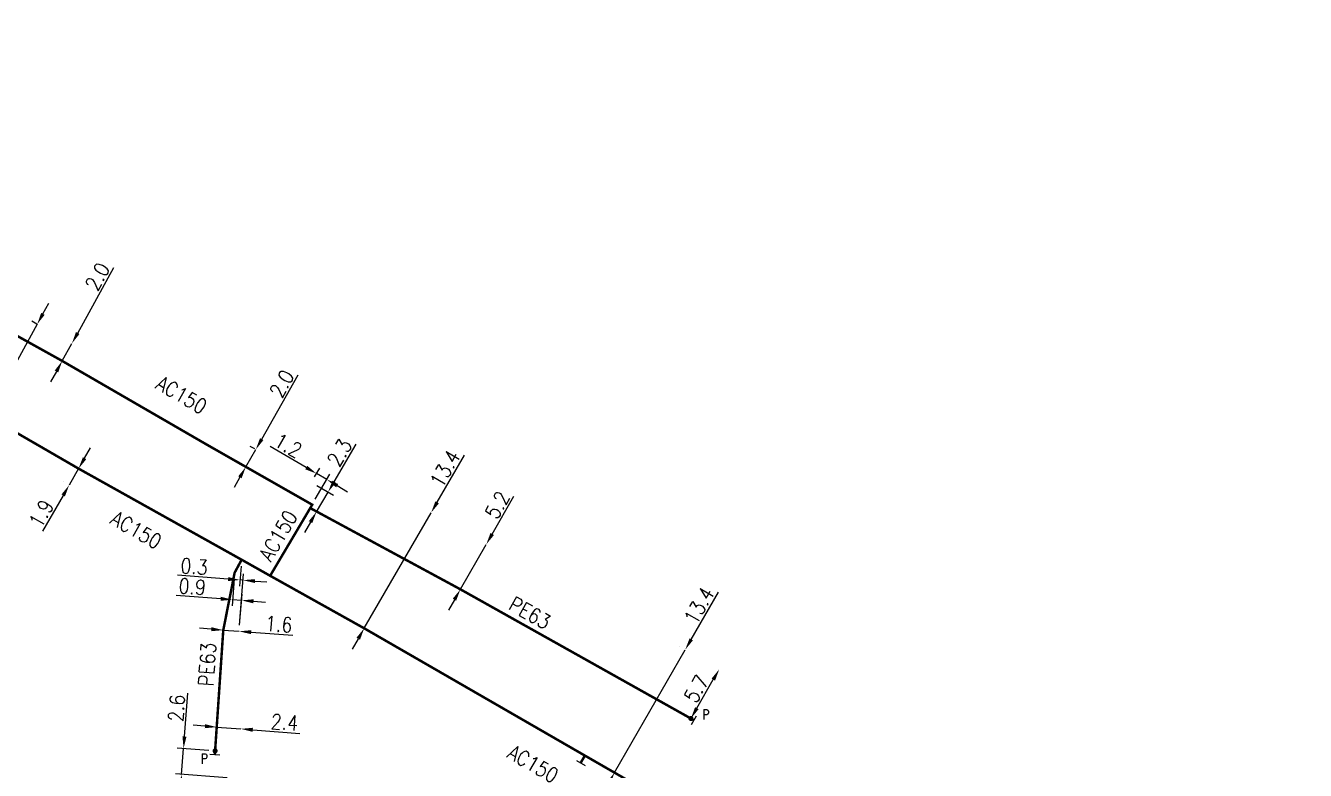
# Model space of a CAD drawing. Header units: millimetres. Extents: x 155997 to 157006, y 121209 to 122008.
# Drawn here: x 156542.3 to 156670.6, y 121662.3 to 121737 of the extents above; entities that cross this region are included whole.
import ezdxf
from ezdxf.enums import TextEntityAlignment as Align

# ---------------------------------------------------------------- set-up
doc = ezdxf.new("R2010")
doc.units = ezdxf.units.MM
doc.linetypes.add('L_25_AP', pattern=[2000, 1000, 1000])
doc.linetypes.add('L_25_PE', pattern=[2000, 1000, 1000])
doc.layers.get('0').update_dxf_attribs({"linetype": 'CONTINUOUS'})
for name, color, linetype in [('L_150', 1, 'CONTINUOUS'), ('L_300', 7, 'CONTINUOUS'), ('L_340', 7, 'CONTINUOUS')]:
    doc.layers.add(name, color=color, linetype=linetype)
doc.styles.add('G_ROMANS', font='ROMANS.SHX', dxfattribs={"width": 0.75})
doc.styles.get("Standard").update_dxf_attribs({"font": 'romans.shx', "width": 0.85})
doc.dimstyles.get("Standard").update_dxf_attribs({"dimtxt": 1.5, "dimasz": 1.2, "dimexe": 0.625, "dimexo": 0.625, "dimgap": 0.25, "dimtad": 1, "dimdec": 1, "dimzin": 0, "dimdsep": 46, "dimtxsty": 'Standard', "dimcen": -0.5, "dimadec": 0, "dimazin": 0, "dimtfac": 1, "dimtdec": 1, "dimtmove": 0, "dimatfit": 3, "dimfxl": 0, "dimtolj": 1, "dimtzin": 0, "dimarcsym": 0})

# ---------------------------------------------------------------- blocks, each defined once
blk = doc.blocks.new('L_340_07')
at = {"color": 0, "linetype": 'Continuous', "const_width": 0.25, "flags": 128}
blk.add_lwpolyline([(0, 0), (0.35, 0)], dxfattribs=at)
at = {"color": 0, "linetype": 'Continuous', "flags": 128}
blk.add_lwpolyline([(0.35, -0.5), (0.35, 0.5)], dxfattribs=at)
at = {"color": 0, "linetype": 'Continuous', "width": 0.75, "flags": 3}
for tag, p in [('DEF_LEG', (0.72, -3.47)), ('DEF_COUP', (0.72, -5.97)), ('DEF_TYPE', (0.72, -8.47))]:
    blk.add_attdef(tag, text='', height=1.2, dxfattribs=at).set_placement(p, align=Align.MIDDLE)
blk = doc.blocks.new('L_300_12')
at = {"color": 0, "linetype": 'Continuous', "const_width": 0.248, "flags": 128}
blk.add_lwpolyline([(-0.13, 0, 1), (0.13, 0, 1)], format="xyb", close=True, dxfattribs=at)
at = {"linetype": 'Continuous', "style": 'G_ROMANS', "width": 0.75}
blk.add_attdef('P', text='', height=1, dxfattribs=at).set_placement((0, 1.33), align=Align.MIDDLE_CENTER)
at = {"color": 0, "linetype": 'Continuous', "width": 0.75, "flags": 3}
for tag, p in [('DEF_LEG', (0, -5)), ('DEF_COUP', (0, -7.5)), ('DEF_TYPE', (0, -10))]:
    blk.add_attdef(tag, text='', height=1.2, dxfattribs=at).set_placement(p, align=Align.MIDDLE)
blk = doc.blocks.new('*D459')
at = {"layer": 'L_150', "color": 0, "linetype": 'Continuous', "lineweight": -2, "ltscale": 0.5, "transparency": 16777216}
for p, q in [((156547.54, 121706.15), (156551.17, 121712.72)), ((156545.99, 121703.35), (156546.96, 121705.1)), ((156545.41, 121702.3), (156544.83, 121701.25))]:
    blk.add_line(p, q, dxfattribs=at)
at = {"layer": 'L_150', "color": 0, "linetype": 'Continuous', "ltscale": 0.5, "transparency": 16777216}
for points in [[(156547.37, 121706.25), (156547.72, 121706.05), (156546.96, 121705.1)], [(156545.24, 121702.39), (156545.59, 121702.2), (156545.99, 121703.35)]]:
    blk.add_solid(points, dxfattribs=at)
at = {"layer": 'L_150', "color": 0, "linetype": 'Continuous', "ltscale": 0.5, "transparency": 16777216, "insert": (156549.53, 121711.81), "char_height": 1.5, "attachment_point": 5, "rotation": 61.0624}
blk.add_mtext('\\A1;2.0', dxfattribs=at)
blk = doc.blocks.new('*D460')
at = {"layer": 'L_150', "color": 0, "linetype": 'Continuous', "lineweight": -2, "ltscale": 0.5, "transparency": 16777216}
for p, q in [((156573.26, 121691.24), (156575.47, 121695.01)), ((156571.52, 121690.86), (156573.19, 121689.89)), ((156571.49, 121688.22), (156572.65, 121690.2)), ((156571.4, 121688.27), (156572.03, 121687.9)), ((156570.88, 121687.18), (156570.28, 121686.14))]:
    blk.add_line(p, q, dxfattribs=at)
at = {"layer": 'L_150', "color": 0, "linetype": 'Continuous', "ltscale": 0.5, "transparency": 16777216}
for points in [[(156573.09, 121691.34), (156573.43, 121691.14), (156572.65, 121690.2)], [(156570.71, 121687.28), (156571.06, 121687.08), (156571.49, 121688.22)]]:
    blk.add_solid(points, dxfattribs=at)
at = {"layer": 'L_150', "color": 0, "linetype": 'Continuous', "ltscale": 0.5, "transparency": 16777216, "insert": (156573.8, 121694.15), "char_height": 1.5, "attachment_point": 5, "rotation": 59.6606}
blk.add_mtext('\\A1;2.3', dxfattribs=at)
blk = doc.blocks.new('*D467')
at = {"layer": 'L_150', "color": 0, "linetype": 'Continuous', "lineweight": -2, "ltscale": 0.5, "transparency": 16777216}
for p, q in [((156548.23, 121693.59), (156548.83, 121694.63)), ((156547.63, 121692.55), (156546.69, 121690.9)), ((156547.09, 121692.86), (156547.09, 121692.86)), ((156546.14, 121691.21), (156546.14, 121691.21)), ((156546.09, 121689.86), (156544.03, 121686.28))]:
    blk.add_line(p, q, dxfattribs=at)
at = {"layer": 'L_150', "color": 0, "linetype": 'Continuous', "ltscale": 0.5, "transparency": 16777216}
for points in [[(156548.06, 121693.69), (156548.4, 121693.49), (156547.63, 121692.55)], [(156545.92, 121689.96), (156546.26, 121689.76), (156546.69, 121690.9)]]:
    blk.add_solid(points, dxfattribs=at)
at = {"layer": 'L_150', "color": 0, "linetype": 'Continuous', "ltscale": 0.5, "transparency": 16777216, "insert": (156543.89, 121688.05), "char_height": 1.5, "attachment_point": 5, "rotation": 60.1212}
blk.add_mtext('\\A1;1.9', dxfattribs=at)
blk = doc.blocks.new('*D468')
at = {"layer": 'L_150', "color": 0, "linetype": 'Continuous', "lineweight": -2, "ltscale": 0.5, "transparency": 16777216}
for p, q in [((156570.46, 121692.66), (156566.84, 121694.77)), ((156571.3, 121691.72), (156571.81, 121692.59)), ((156571.37, 121689.47), (156572.84, 121691.99)), ((156572.53, 121691.45), (156571.49, 121692.05)), ((156573.56, 121690.84), (156574.6, 121690.23))]:
    blk.add_line(p, q, dxfattribs=at)
at = {"layer": 'L_150', "color": 0, "linetype": 'Continuous', "ltscale": 0.5, "transparency": 16777216}
for points in [[(156570.56, 121692.83), (156570.36, 121692.48), (156571.49, 121692.05)], [(156573.66, 121691.01), (156573.46, 121690.67), (156572.53, 121691.45)]]:
    blk.add_solid(points, dxfattribs=at)
at = {"layer": 'L_150', "color": 0, "linetype": 'Continuous', "ltscale": 0.5, "transparency": 16777216, "insert": (156568.64, 121694.88), "char_height": 1.5, "attachment_point": 5, "rotation": 329.6606}
blk.add_mtext('\\A1;1.2', dxfattribs=at)
blk = doc.blocks.new('*D469')
at = {"layer": 'L_150', "color": 0, "linetype": 'Continuous', "lineweight": -2, "ltscale": 0.5, "transparency": 16777216}
for p, q in [((156589.11, 121685.99), (156591.29, 121689.78)), ((156585.92, 121680.44), (156588.51, 121684.95)), ((156585.32, 121679.4), (156584.72, 121678.36))]:
    blk.add_line(p, q, dxfattribs=at)
at = {"layer": 'L_150', "color": 0, "linetype": 'Continuous', "ltscale": 0.5, "transparency": 16777216}
for points in [[(156588.93, 121686.09), (156589.28, 121685.89), (156588.51, 121684.95)], [(156585.15, 121679.5), (156585.49, 121679.3), (156585.92, 121680.44)]]:
    blk.add_solid(points, dxfattribs=at)
at = {"layer": 'L_150', "color": 0, "linetype": 'Continuous', "ltscale": 0.5, "transparency": 16777216, "insert": (156589.63, 121688.9), "char_height": 1.5, "attachment_point": 5, "rotation": 60.1098}
blk.add_mtext('\\A1;5.2', dxfattribs=at)
blk = doc.blocks.new('*D470')
at = {"layer": 'L_340', "color": 0, "linetype": 'Continuous', "lineweight": -2, "transparency": 16777216}
blk.add_line((156609.63, 121668.52), (156611.27, 121671.38), dxfattribs=at)
at = {"layer": 'L_340', "color": 0, "linetype": 'Continuous', "transparency": 16777216}
for points in [[(156611.1, 121671.48), (156611.45, 121671.28), (156611.87, 121672.42)], [(156609.45, 121668.62), (156609.8, 121668.42), (156609.03, 121667.48)]]:
    blk.add_solid(points, dxfattribs=at)
at = {"layer": 'L_340', "color": 0, "linetype": 'Continuous', "transparency": 16777216, "insert": (156609.58, 121670.45), "char_height": 1.5, "attachment_point": 5, "rotation": 60.1098}
blk.add_mtext('\\A1;5.7', dxfattribs=at)
blk = doc.blocks.new('*D473')
at = {"layer": 'L_150', "color": 0, "linetype": 'Continuous', "lineweight": -2, "ltscale": 0.5, "transparency": 16777216}
for p, q in [((156609.06, 121675.42), (156611.78, 121680.16)), ((156601.37, 121662.05), (156608.46, 121674.38)), ((156607.92, 121674.69), (156607.92, 121674.69)), ((156600.78, 121661.01), (156600.18, 121659.97))]:
    blk.add_line(p, q, dxfattribs=at)
at = {"layer": 'L_150', "color": 0, "linetype": 'Continuous', "ltscale": 0.5, "transparency": 16777216}
for points in [[(156608.89, 121675.52), (156609.23, 121675.32), (156608.46, 121674.38)], [(156600.6, 121661.11), (156600.95, 121660.91), (156601.37, 121662.05)]]:
    blk.add_solid(points, dxfattribs=at)
at = {"layer": 'L_150', "color": 0, "linetype": 'Continuous', "ltscale": 0.5, "transparency": 16777216, "insert": (156609.85, 121678.81), "char_height": 1.5, "attachment_point": 5, "rotation": 60.1098}
blk.add_mtext('\\A1;13.4', dxfattribs=at)
blk = doc.blocks.new('*D474')
at = {"layer": 'L_150', "color": 0, "linetype": 'Continuous', "lineweight": -2, "ltscale": 0.5, "transparency": 16777216}
for p, q in [((156583.58, 121689.17), (156586.32, 121693.9)), ((156576.27, 121676.53), (156582.98, 121688.13)), ((156575.67, 121675.49), (156575.07, 121674.45))]:
    blk.add_line(p, q, dxfattribs=at)
at = {"layer": 'L_150', "color": 0, "linetype": 'Continuous', "ltscale": 0.5, "transparency": 16777216}
for points in [[(156583.41, 121689.27), (156583.76, 121689.07), (156582.98, 121688.13)], [(156575.5, 121675.59), (156575.85, 121675.39), (156576.27, 121676.53)]]:
    blk.add_solid(points, dxfattribs=at)
at = {"layer": 'L_150', "color": 0, "linetype": 'Continuous', "ltscale": 0.5, "transparency": 16777216, "insert": (156584.38, 121692.55), "char_height": 1.5, "attachment_point": 5, "rotation": 59.962}
blk.add_mtext('\\A1;13.4', dxfattribs=at)
blk = doc.blocks.new('*D480')
at = {"layer": 'L_150', "color": 0, "linetype": 'Continuous', "lineweight": -2, "ltscale": 0.5, "transparency": 16777216}
for p, q in [((156544.06, 121708.08), (156544.64, 121709.13)), ((156543.45, 121707.04), (156542.93, 121707.33)), ((156543.48, 121707.03), (156538.41, 121697.87)), ((156538.39, 121697.88), (156537.87, 121698.17)), ((156537.83, 121696.82), (156535.72, 121692.99))]:
    blk.add_line(p, q, dxfattribs=at)
at = {"layer": 'L_150', "color": 0, "linetype": 'Continuous', "ltscale": 0.5, "transparency": 16777216}
for points in [[(156543.88, 121708.17), (156544.23, 121707.98), (156543.48, 121707.03)], [(156537.66, 121696.91), (156538.01, 121696.72), (156538.41, 121697.87)]]:
    blk.add_solid(points, dxfattribs=at)
at = {"layer": 'L_150', "color": 0, "linetype": 'Continuous', "ltscale": 0.5, "transparency": 16777216, "insert": (156535.61, 121694.86), "char_height": 1.5, "attachment_point": 5, "rotation": 61.0624}
blk.add_mtext('\\A1;9.7', dxfattribs=at)
blk = doc.blocks.new('*D439')
at = {"layer": 'L_340', "color": 0, "linetype": 'Continuous', "lineweight": -2, "transparency": 16777216}
for p, q in [((156558.25, 121665.67), (156558.58, 121670.03)), ((156560.7, 121664.28), (156557.53, 121664.52)), ((156557.96, 121661.88), (156558.16, 121664.47)), ((156562.53, 121661.54), (156557.34, 121661.93)), ((156557.87, 121660.68), (156557.78, 121659.49))]:
    blk.add_line(p, q, dxfattribs=at)
at = {"layer": 'L_340', "color": 0, "linetype": 'Continuous', "transparency": 16777216}
for points in [[(156558.05, 121665.69), (156558.45, 121665.65), (156558.16, 121664.47)], [(156557.67, 121660.7), (156558.07, 121660.67), (156557.96, 121661.88)]]:
    blk.add_solid(points, dxfattribs=at)
at = {"layer": 'L_340', "color": 0, "linetype": 'Continuous', "transparency": 16777216, "insert": (156557.46, 121668.52), "char_height": 1.5, "attachment_point": 5, "rotation": 85.6838}
blk.add_mtext('\\A1;2.6', dxfattribs=at)
blk = doc.blocks.new('*D440')
at = {"layer": 'L_340', "color": 0, "linetype": 'Continuous', "lineweight": -2, "transparency": 16777216}
for p, q in [((156560.3, 121666.71), (156559.11, 121666.8)), ((156561.37, 121664.86), (156561.55, 121667.25)), ((156561.5, 121666.62), (156563.89, 121666.44)), ((156565.09, 121666.35), (156569.82, 121665.99))]:
    blk.add_line(p, q, dxfattribs=at)
at = {"layer": 'L_340', "color": 0, "linetype": 'Continuous', "transparency": 16777216}
for points in [[(156560.32, 121666.91), (156560.29, 121666.51), (156561.5, 121666.62)], [(156565.11, 121666.55), (156565.08, 121666.15), (156563.89, 121666.44)]]:
    blk.add_solid(points, dxfattribs=at)
at = {"layer": 'L_340', "color": 0, "linetype": 'Continuous', "transparency": 16777216, "insert": (156568.28, 121667.11), "char_height": 1.5, "attachment_point": 5, "rotation": 355.6838}
blk.add_mtext('\\A1;2.4', dxfattribs=at)
blk = doc.blocks.new('*D441')
at = {"layer": 'L_150', "color": 0, "linetype": 'Continuous', "lineweight": -2, "ltscale": 0.5, "transparency": 16777216}
for p, q in [((156560.94, 121676.44), (156559.75, 121676.53)), ((156562.14, 121676.35), (156563.74, 121676.23)), ((156562.19, 121676.98), (156562.19, 121676.98)), ((156563.78, 121676.86), (156563.78, 121676.86)), ((156564.93, 121676.14), (156569.11, 121675.83))]:
    blk.add_line(p, q, dxfattribs=at)
at = {"layer": 'L_150', "color": 0, "linetype": 'Continuous', "ltscale": 0.5, "transparency": 16777216}
for points in [[(156560.96, 121676.64), (156560.93, 121676.24), (156562.14, 121676.35)], [(156564.95, 121676.34), (156564.92, 121675.94), (156563.74, 121676.23)]]:
    blk.add_solid(points, dxfattribs=at)
at = {"layer": 'L_150', "color": 0, "linetype": 'Continuous', "ltscale": 0.5, "transparency": 16777216, "insert": (156567.7, 121676.94), "char_height": 1.5, "attachment_point": 5, "rotation": 355.6838}
blk.add_mtext('\\A1;1.6', dxfattribs=at)
blk = doc.blocks.new('*D442')
at = {"layer": 'L_150', "color": 0, "linetype": 'Continuous', "lineweight": -2, "ltscale": 0.5, "transparency": 16777216}
for p, q in [((156563.23, 121681.48), (156563.03, 121678.78)), ((156561.88, 121679.49), (156557.41, 121679.83)), ((156563.97, 121679.33), (156563.07, 121679.4)), ((156563.78, 121676.86), (156564.02, 121679.96)), ((156565.17, 121679.24), (156566.36, 121679.15))]:
    blk.add_line(p, q, dxfattribs=at)
at = {"layer": 'L_150', "color": 0, "linetype": 'Continuous', "ltscale": 0.5, "transparency": 16777216}
for points in [[(156561.89, 121679.69), (156561.86, 121679.29), (156563.07, 121679.4)], [(156565.18, 121679.44), (156565.15, 121679.04), (156563.97, 121679.33)]]:
    blk.add_solid(points, dxfattribs=at)
at = {"layer": 'L_150', "color": 0, "linetype": 'Continuous', "ltscale": 0.5, "transparency": 16777216, "insert": (156559.03, 121680.71), "char_height": 1.5, "attachment_point": 5, "rotation": 355.6838}
blk.add_mtext('\\A1;0.9', dxfattribs=at)
blk = doc.blocks.new('*D443')
at = {"layer": 'L_150', "color": 0, "linetype": 'Continuous', "lineweight": -2, "ltscale": 0.5, "transparency": 16777216}
for p, q in [((156563.93, 121682.78), (156563.78, 121680.76)), ((156562.63, 121681.47), (156557.56, 121681.85)), ((156563.78, 121676.86), (156564.17, 121681.98)), ((156564.12, 121681.36), (156563.82, 121681.38)), ((156565.32, 121681.27), (156566.52, 121681.18))]:
    blk.add_line(p, q, dxfattribs=at)
at = {"layer": 'L_150', "color": 0, "linetype": 'Continuous', "ltscale": 0.5, "transparency": 16777216}
for points in [[(156562.64, 121681.67), (156562.61, 121681.27), (156563.82, 121681.38)], [(156565.33, 121681.46), (156565.3, 121681.07), (156564.12, 121681.36)]]:
    blk.add_solid(points, dxfattribs=at)
at = {"layer": 'L_150', "color": 0, "linetype": 'Continuous', "ltscale": 0.5, "transparency": 16777216, "insert": (156559.22, 121682.73), "char_height": 1.5, "attachment_point": 5, "rotation": 355.6838}
blk.add_mtext('\\A1;0.3', dxfattribs=at)
blk = doc.blocks.new('*D444')
at = {"layer": 'L_150', "color": 0, "linetype": 'Continuous', "lineweight": -2, "ltscale": 0.5, "transparency": 16777216}
for p, q in [((156565.99, 121695.5), (156569.66, 121701.96)), ((156564.4, 121692.72), (156565.4, 121694.46)), ((156565.3, 121694.52), (156564.85, 121694.77)), ((156570.52, 121689.24), (156563.86, 121693.03)), ((156563.81, 121691.68), (156563.22, 121690.64))]:
    blk.add_line(p, q, dxfattribs=at)
at = {"layer": 'L_150', "color": 0, "linetype": 'Continuous', "ltscale": 0.5, "transparency": 16777216}
for points in [[(156565.82, 121695.6), (156566.16, 121695.41), (156565.4, 121694.46)], [(156563.64, 121691.78), (156563.98, 121691.58), (156564.4, 121692.72)]]:
    blk.add_solid(points, dxfattribs=at)
at = {"layer": 'L_150', "color": 0, "linetype": 'Continuous', "ltscale": 0.5, "transparency": 16777216, "insert": (156568.01, 121701.07), "char_height": 1.5, "attachment_point": 5, "rotation": 60.3321}
blk.add_mtext('\\A1;2.0', dxfattribs=at)

msp = doc.modelspace()

# ---------------------------------------------------------------- linework, layer by layer
at = {"layer": 'L_150', "linetype": 'L_25_AP', "ltscale": 0.5, "const_width": 0.25, "flags": 128}
for points in [[(156566.84, 121681.8), (156570.86, 121688.59), (156571.06, 121688.93), (156560.55, 121694.92), (156545.99, 121703.35), (156535.16, 121709.37), (156525.88, 121714.71), (156510.21, 121723.57), (156490.43, 121734.93), (156480.34, 121740.65), (156469.82, 121746.73), (156462.38, 121751.06), (156462.38, 121751.06), (156462.38, 121751.06), (156456.31, 121754.23), (156455.44, 121754.73), (156454.58, 121755.22), (156453.7, 121755.91), (156442.87, 121761.76), (156434.46, 121766.28), (156428.25, 121769.62), (156421.85, 121773.24), (156412.78, 121777.93), (156395.63, 121786.84), (156385.13, 121792.28), (156344.09, 121813.53), (156323.92, 121824.07), (156312.53, 121829.94), (156297.62, 121837.65), (156288.19, 121842.55), (156278.23, 121847.72), (156266.18, 121853.9), (156256.41, 121858.94), (156247.37, 121863.57), (156235.62, 121869.7), (156235.62, 121869.7), (156224.32, 121875.5), (156216.22, 121879.6), (156196.18, 121890.09), (156184.35, 121896.18), (156169.77, 121903.75), (156160.55, 121908.52), (156151.96, 121912.97), (156143.35, 121917.41), (156133.81, 121922.4), (156123.79, 121927.55), (156114.61, 121932.24), (156104.64, 121937.46), (156094.8, 121942.62), (156081.41, 121949.63), (156080.87, 121949.92), (156080.46, 121950.14)], [(156416.13, 121754.43), (156416.62, 121754.36), (156417.08, 121754.3), (156417.77, 121754.98), (156422.17, 121754.34), (156431.79, 121752.96), (156436.76, 121752.25), (156444.9, 121751.1), (156444.9, 121751.1), (156445.65, 121750.75), (156451.04, 121748.23), (156460.16, 121743.04), (156462.52, 121741.59), (156470.95, 121736.8), (156477.61, 121733.02), (156491.7, 121724.96), (156493.37, 121724), (156510.06, 121714.28), (156524.65, 121705.89), (156528.04, 121703.95), (156536.24, 121699.14), (156538.94, 121697.58), (156547.63, 121692.55), (156563.98, 121683.41), (156566.84, 121681.8), (156576.27, 121676.53), (156598.4, 121663.76), (156601.37, 121662.05), (156608.81, 121657.75), (156624.39, 121648.76), (156649.08, 121634.83), (156651.04, 121633.73), (156653.88, 121632.13), (156653.88, 121632.13), (156653.88, 121632.13), (156653.88, 121632.13), (156664.07, 121625.55), (156670.52, 121622.88)], [(156598.4, 121663.76), (156598.15, 121663.33)]]:
    msp.add_lwpolyline(points, dxfattribs=at)
at = {"layer": 'L_150', "linetype": 'L_25_PE', "ltscale": 0.5, "const_width": 0.25, "flags": 128}
msp.add_lwpolyline([(156609.03, 121667.48), (156585.92, 121680.44), (156570.86, 121688.59)], dxfattribs=at)
at = {"layer": 'L_150', "linetype": 'L_25_PE', "ltscale": 0.5, "const_width": 0.25}
msp.add_lwpolyline([(156563.98, 121683.41), (156563.98, 121683.41), (156563.28, 121682.11), (156562.14, 121676.35), (156561.32, 121664.23)], dxfattribs=at)

# ---------------------------------------------------------------- block references
at = {"layer": 'L_300'}
ref = msp.add_blockref('L_300_12', (156609.03, 121667.48), dxfattribs=at)
ref.add_attrib('P', 'P', dxfattribs={"layer": '0', "linetype": 'Continuous', "height": 1, "style": 'G_ROMANS', "width": 0.75}).set_placement((156610.54, 121667.88), align=Align.MIDDLE_CENTER)
ref = msp.add_blockref('L_300_12', (156561.32, 121664.23), dxfattribs=dict(at, rotation=125.8899973213086))
ref.add_attrib('P', 'P', dxfattribs={"layer": '0', "linetype": 'Continuous', "height": 1, "style": 'G_ROMANS', "width": 0.75}).set_placement((156560.24, 121663.45), align=Align.MIDDLE_CENTER)
at = {"layer": 'L_340'}
for p, rotation in [((156609.03, 121667.48), 330.8036610947813), ((156561.32, 121664.23), 266.1272307095265), ((156598.15, 121663.33), 240.2364577549818)]:
    msp.add_blockref('L_340_07', p, dxfattribs=dict(at, rotation=rotation))

# ---------------------------------------------------------------- texts
at = {"layer": 'L_150', "linetype": 'Continuous', "ltscale": 0.5, "width": 0.85}
for s, rotation, p in [('AC150', 329.933, (156555.24, 121700.65)), ('AC150', 330.06, (156550.7, 121687.1)), ('AC150', 59.3759, (156566.91, 121683.11)), ('PE63', 330.793, (156590.61, 121678.48)), ('PE63', 86.1272, (156561.14, 121670.69)), ('AC150', 330.0165, (156590.49, 121663.63))]:
    msp.add_text(s, height=1.5, rotation=rotation, dxfattribs=at).set_placement(p)

# ---------------------------------------------------------------- dimensions: what is measured, and where the dimension line sits
at = {"layer": 'L_150', "linetype": 'Continuous', "ltscale": 0.5}
for base, p1, p2, angle, picture, middle in [((156546.96, 121705.1), (156545.99, 121703.35), (156546.96, 121705.1), 241.0624, '*D459', (156550.41, 121711.33)), ((156565.4, 121694.46), (156571.06, 121688.93), (156565.84, 121694.21), 240.3321, '*D444', (156568.88, 121700.58)), ((156571.49, 121692.05), (156571.06, 121688.93), (156570.98, 121691.18), 329.6606, '*D468', (156568.13, 121694.02)), ((156572.65, 121690.2), (156570.86, 121688.59), (156570.98, 121691.18), 239.6606, '*D460', (156574.66, 121693.64)), ((156546.69, 121690.9), (156547.63, 121692.55), (156546.69, 121690.9), 60.1212, '*D467', (156544.76, 121687.55)), ((156582.98, 121688.13), (156576.27, 121676.53), (156582.98, 121688.13), 239.962, '*D474', (156585.25, 121692.05)), ((156588.51, 121684.95), (156585.92, 121680.44), (156588.51, 121684.95), 240.1098, '*D469', (156590.5, 121688.41)), ((156564.12, 121681.36), (156563.98, 121683.41), (156563.74, 121676.23), 175.6838, '*D443', (156559.14, 121681.73)), ((156563.97, 121679.33), (156563.28, 121682.11), (156563.74, 121676.23), 175.6838, '*D442', (156558.96, 121679.71)), ((156563.74, 121676.23), (156562.14, 121676.35), (156563.74, 121676.23), 175.6838, '*D441', (156567.62, 121675.94))]:
    dim = msp.add_linear_dim(base=base, p1=p1, p2=p2, angle=angle, dimstyle='Standard', override={"dimatfit": 0}, dxfattribs=at)
    dim.commit()
    dim.dimension.update_dxf_attribs({"geometry": picture, "text_midpoint": middle, "dimtype": 160})
for base, p1, p2, angle, text, picture, middle in [((156543.48, 121707.03), (156538.94, 121697.58), (156544, 121706.73), 241.0624, '9.7', '*D480', (156536.48, 121694.38)), ((156608.46, 121674.38), (156601.37, 121662.05), (156608.46, 121674.38), 240.1098, '13.4', '*D473', (156610.72, 121678.31))]:
    dim = msp.add_linear_dim(base=base, p1=p1, p2=p2, angle=angle, text=text, dimstyle='Standard', override={"dimatfit": 0}, dxfattribs=at)
    dim.commit()
    dim.dimension.update_dxf_attribs({"geometry": picture, "text_midpoint": middle, "dimtype": 160})
at = {"layer": 'L_340', "linetype": 'Continuous'}
for base, p1, p2, angle, picture, middle in [((156611.87, 121672.42), (156609.03, 121667.48), (156611.87, 121672.42), 240.1098, '*D470', (156610.45, 121669.95)), ((156557.96, 121661.88), (156561.32, 121664.23), (156563.15, 121661.49), 85.6838, '*D439', (156558.46, 121668.45)), ((156563.89, 121666.44), (156561.32, 121664.23), (156563.89, 121666.44), 175.6838, '*D440', (156568.21, 121666.12))]:
    dim = msp.add_linear_dim(base=base, p1=p1, p2=p2, angle=angle, dimstyle='Standard', override={"dimatfit": 0}, dxfattribs=at)
    dim.commit()
    dim.dimension.update_dxf_attribs({"geometry": picture, "text_midpoint": middle, "dimtype": 160})

doc.saveas('drawing.dxf')
